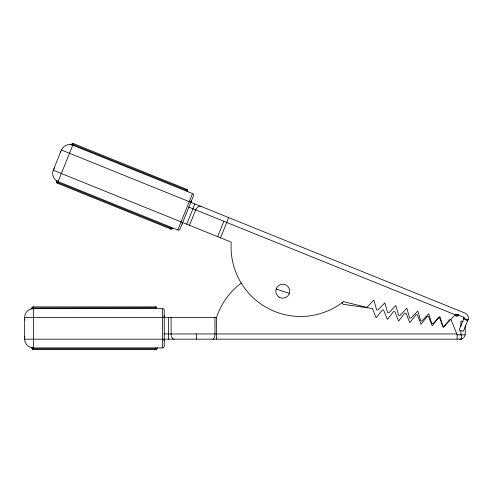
<?xml version="1.0" encoding="UTF-8"?>
<svg xmlns="http://www.w3.org/2000/svg" width="493" height="493" viewBox="0 0 493 493"><rect width="100%" height="100%" fill="white"/><g stroke="black" fill="none" stroke-linecap="round" stroke-linejoin="round"><path stroke-width="0.74" d="M32.063 308.02L32.063 307.774A0.875 0.875 0 0 1 32.939 306.899L155.924 306.899M61.422 150.014A8.726 8.726 0 0 1 72.779 145.195L192.498 193.564A1.744 1.744 0 0 1 193.466 195.838L180.062 229.005A1.744 1.744 0 0 1 177.794 229.966L58.069 181.597A8.726 8.726 0 0 1 53.25 170.239L61.422 150.014L465.078 313.104C467.697 314.084 469.083 317.35 467.968 319.92L463.395 331.241L459.112 330.187L463.925 318.281A0.869 0.85 42.9 0 0 463.438 317.159L458.613 315.2M216.402 339.166L216.593 317.369A69.661 69.612 -90 0 1 241.508 282.939M171.046 229.122L57.04 183.063A0.875 0.875 0 0 1 56.529 181.917L56.621 181.683M57.422 183.193L73.426 143.599M170.677 228.949L171.311 227.372M186.034 190.933L186.674 189.355M177.794 229.966L192.498 193.564M186.724 224.167L194.895 203.942M189.472 225.276L195.684 209.907A5.232 3.562 -68 0 1 200.947 206.388M217.647 236.658L223.859 221.289M220.544 237.829L226.755 222.46A5.232 0.364 -68 0 0 228.376 217.468M32.285 307.946L156.811 307.774A0.875 0.875 0 0 0 155.954 306.899M31.497 308.846L31.534 308.84A2.009 0.401 0 0 1 33.222 308.415M31.564 308.834L32.279 308.717M32.082 307.774L33.376 307.774M162.499 308.643L33.376 308.643A8.726 8.726 0 0 0 24.65 317.369L24.65 339.178A8.726 8.726 0 0 0 33.376 347.904L162.499 347.904A1.744 1.744 0 0 0 164.243 346.16L164.243 310.393A1.744 1.744 0 0 0 162.499 308.643L162.499 347.904M24.65 317.369L216.593 317.369M164.015 333.946L456.789 333.946M341.926 302.363A69.661 69.612 -90 0 1 343.079 304.292L372.406 308.47L376.159 317.819L382.377 309.894L383.622 310.072L387.375 319.421L393.599 311.496L394.844 311.675L398.597 321.023L404.815 313.098L406.066 313.277L409.819 322.625L416.037 314.7L417.281 314.879L421.034 324.228L427.258 316.303L428.503 316.481L432.256 325.83L438.474 317.905L439.725 318.084L443.472 327.438L449.696 319.513L451.077 319.71L457.14 334.821L465.17 334.821A6.039 5.62 0 0 0 465.244 333.946L465.244 325.546M24.65 339.178L460.006 339.178M157.698 347.904A0.875 0.875 0 0 0 156.829 348.779L32.082 348.779A0.875 0.875 0 0 0 32.939 349.648L155.924 349.648M33.321 347.904L31.577 347.719M72.2 144.153L187.556 190.625A0.875 0.875 0 0 0 188.049 191.765M463.063 321.418L460.881 321.109L460.881 326.397M31.497 347.701L31.534 347.707A2.009 0.401 0 0 0 31.675 347.91M343.609 301.667L366.841 307.404L373.823 300.138L376.621 309.82L377.841 310.122L384.823 302.856L387.627 312.531L388.848 312.833L395.83 305.574L398.627 315.249L399.854 315.551L406.83 308.291L409.634 317.967L410.854 318.268L417.836 311.009L420.634 320.684L421.86 320.986L428.836 313.727L431.64 323.402L432.86 323.704L439.842 316.438L442.64 326.12L443.996 326.452L453.837 316.216A4.363 4.351 -68 0 1 455.859 315.027A4.351 4.234 39.2 0 1 458.582 315.267A4.351 4.117 -24.3 0 0 455.908 315.206M71.731 144.85L70.98 144.683A2.009 0.401 22 0 1 72.724 144.924M276.135 288.99L289.379 293.397M73.106 144.387L71.904 143.901A0.875 0.875 0 0 1 73.026 143.414L187.057 189.485M188.677 207.078L455.859 315.027M463.925 318.281L467.968 319.92A5.83 5.522 22 0 0 468.19 319.23M53.25 170.239L231.211 242.143A69.778 69.612 -68 0 0 343.559 301.605M172.193 228.647L56.559 181.929M58.069 181.597L56.424 180.715A2.009 0.401 22 0 0 56.399 180.857M463.697 318.842L467.58 320.888M56.695 181.744L56.701 181.757A1.3 0.357 23.6 0 0 56.522 181.849M461.503 334.821L461.503 338.962A5.232 5.232 0 0 0 465.17 334.821M460.881 330.926L460.881 333.946A0.912 0.844 0 0 1 460.006 334.839M457.14 334.821L457.14 339.178M214.96 317.369L214.96 333.946A5.232 2.157 -90 0 1 212.803 339.178M196.528 333.946L196.528 339.178M171.089 317.369L171.089 333.946A5.232 2.983 -90 0 0 174.072 339.178M168.606 317.369L168.606 339.178M155.517 306.923L155.517 308.624M155.517 347.929L155.517 349.629M33.376 306.923L33.376 349.629M33.376 348.816A1.245 0.45 -0.1 0 1 32.834 348.773M33.222 348.132A2.009 0.401 0 0 1 32.088 348.027M156.829 348.779A0.875 0.875 0 0 1 155.954 349.648M24.884 319.988A1.744 1.744 0 0 1 24.65 319.113M24.65 337.434A1.744 1.744 0 0 1 24.884 336.565M164.243 315.625A1.744 1.744 0 0 1 163.941 316.605M163.941 339.942A1.744 1.744 0 0 1 164.243 340.928M32.168 307.989A1.3 0.357 -1.6 0 1 32.082 307.934M32.113 348.637A1.294 0.339 2 0 1 32.242 348.582M57.73 182.441A1.245 0.45 21.9 0 1 57.243 182.194M172.205 228.653A0.875 0.875 0 0 1 171.071 229.134M57.847 181.751A2.009 0.401 22 0 1 57.527 181.609M187.087 189.497A0.875 0.875 0 0 1 187.568 190.631M53.903 168.618A1.744 1.744 0 0 1 54.446 167.897M60.657 152.528A1.744 1.744 0 0 1 60.768 151.634M182.151 223.514A1.744 1.744 0 0 1 182.022 224.149M191.5 200.688A1.744 1.744 0 0 1 190.508 201.668M461.553 339.129A3.426 2.286 -16.6 0 1 459.944 339.332M461.454 338.796A3.426 1.941 -14.5 0 1 460.08 339.005M463.845 317.474A0.937 0.887 22 0 1 463.919 318.281A0.869 0.863 -68 0 0 463.445 317.147M455.852 315.009A4.351 4.271 43.4 0 1 458.601 315.23A4.351 4.197 -26.6 0 0 455.889 315.138M455.982 316.272A4.129 2.077 -16.7 0 1 457.954 316.056M455.797 314.38A4.129 3.667 -66.6 0 1 458.675 315.113M279.093 297.137A6.982 6.982 0 0 0 289.736 291.4A6.982 6.982 0 0 0 279.445 285.053A6.982 6.982 0 0 0 279.093 297.137"/></g></svg>
